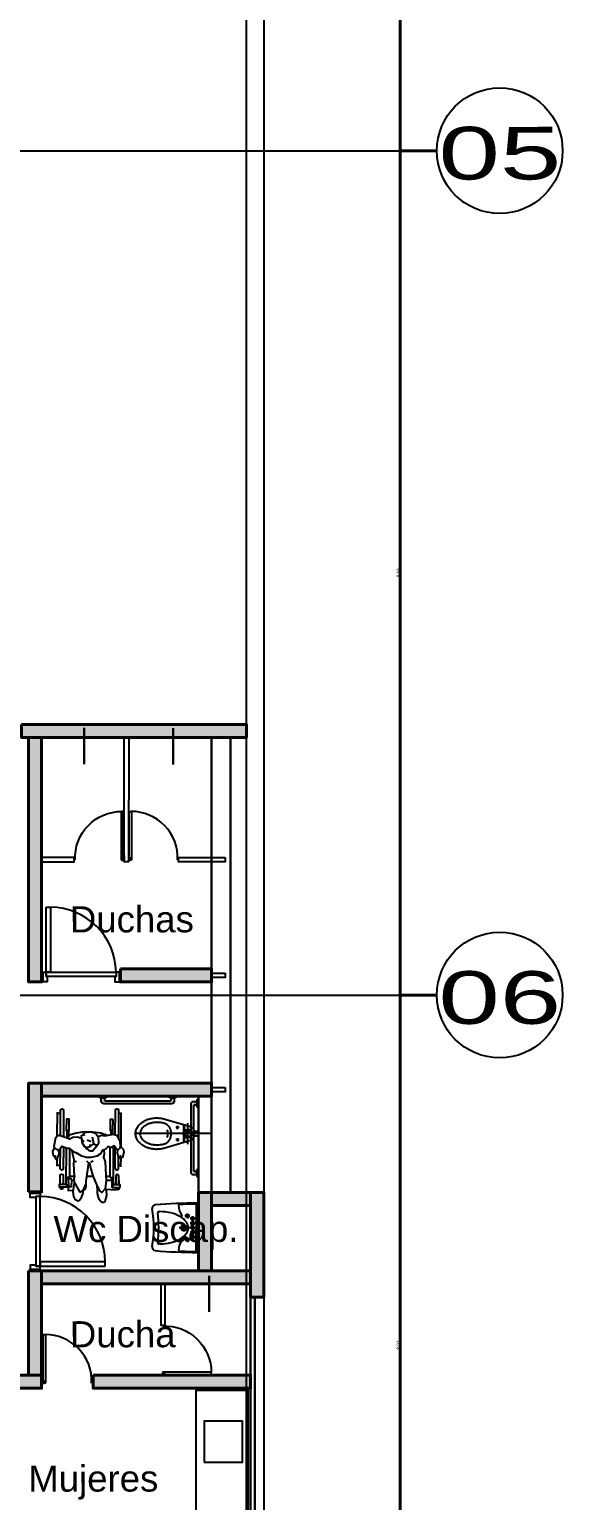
# Model space of a CAD drawing. Header units: millimetres. Extents: x -967 to 876, y -355 to 681.
# Drawn here: x 471.32 to 477.43, y -230.65 to -213.8 of the extents above; entities that cross this region are included whole.
import ezdxf

# ---------------------------------------------------------------- set-up
doc = ezdxf.new("R2010")
doc.units = ezdxf.units.MM
doc.linetypes.add('Center', pattern=[50.8, 31.75, -6.35, 6.35, -6.35])
doc.linetypes.add('HIDDEN', pattern=[9.525, 6.35, -3.175])
doc.layers.get('Defpoints').update_dxf_attribs({"color": 8})
for name, color, linetype in [('_ACHU3', 253, 'Continuous'), ('A-HATCH CONCRETO', 8, 'Continuous'), ('A_ACHU5', 255, 'Continuous'), ('A_METAL  PROY', 177, 'Continuous'), ('A_MUEBLES FIJOS', 252, 'Continuous'), ('AMOBLAMIENTO', 8, 'Continuous'), ('AREA PARQUEO', 8, 'Continuous'), ('EJE-ESTRUCTURA', 8, 'Center'), ('F-2', 8, 'Continuous'), ('JCA_TEXTO1', 2, 'Continuous'), ('JCA_TEXTO2', 3, 'Continuous'), ('MUEBLE', 8, 'Continuous')]:
    doc.layers.add(name, color=color, linetype=linetype)
doc.layers.add('DIM-25', color=8, linetype='Continuous', plot=False)
doc.layers.add('JCA_COTAS', color=8, linetype='Continuous', plot=False)
for name, color, linetype, lineweight in [('Muro', 9, 'Continuous', 40), ('TEXTOS', 8, 'Continuous', 20), ('Vidrio', 8, 'Continuous', 30)]:
    doc.layers.add(name, color=color, linetype=linetype, lineweight=lineweight)
doc.styles.add('ROMANS', font='arial.ttf')
doc.styles.get("Standard").update_dxf_attribs({"font": 'arial.ttf'})
doc.styles.add('style2', font='arial.ttf', dxfattribs={"width": 1.5})
doc.dimstyles.new('1-10', dxfattribs={"dimscale": 10, "dimtxt": 0.0037, "dimasz": 0.001, "dimexe": 0.0018, "dimexo": 0.0018, "dimgap": 0.0005, "dimtad": 1, "dimzin": 4, "dimdsep": 46, "dimtxsty": 'ROMANS', "dimblk": 'ARCHTICK', "dimcen": 0.003, "dimdle": 0.0015, "dimclrd": 1, "dimclre": 1, "dimclrt": 4, "dimadec": 0, "dimazin": 0, "dimtfac": 1, "dimtix": 1, "dimtmove": 2, "dimatfit": 3, "dimldrblk": 'flecha', "dimfxl": 1, "dimtolj": 1, "dimtzin": 4, "dimarcsym": 0})

# ---------------------------------------------------------------- blocks, each defined once
blk = doc.blocks.new('DISCAPACITADO PLANTA')
for points in [[(0.292, 0.896), (0.291, 0.925), (0.27, 0.989), (0.252, 1.015), (0.235, 1.019), (0.208, 1.004), (0.189, 0.969), (0.182, 0.914), (0.187, 0.861), (0.195, 0.807)], [(0.674, 0.894), (0.554, 0.889), (0.559, 0.898), (0.564, 0.956), (0.545, 1.023), (0.529, 1.038), (0.516, 1.038), (0.495, 1.022), (0.478, 1), (0.458, 0.933), (0.46, 0.891), (0.46, 0.891), (0.455, 0.848)], [(0.126, 0.862), (0.023, 0.862), (0.024, 0.827), (0.102, 0.827)], [(0.102, 0.827), (0.114, 0.862)], [(0.127, 0.853), (0.162, 0.853), (0.164, 0.781), (0.156, 0.765), (0.142, 0.763), (0.125, 0.771), (0.127, 0.846), (0.124, 0.898), (0.184, 0.895)], [(0.327, 0.825), (0.299, 0.891), (0.263, 0.916), (0.23, 0.866), (0.208, 0.824), (0.198, 0.799), (0.193, 0.764), (0.199, 0.735), (0.198, 0.734), (0.188, 0.594), (0.192, 0.547), (0.192, 0.547), (0.182, 0.502), (0.17, 0.442)], [(0.293, 0.895), (0.314, 0.888), (0.325, 0.851), (0.331, 0.793), (0.359, 0.581), (0.368, 0.582), (0.38, 0.639), (0.407, 0.73), (0.433, 0.796), (0.433, 0.796), (0.462, 0.865), (0.487, 0.905), (0.511, 0.921), (0.551, 0.875), (0.561, 0.789), (0.558, 0.726)], [(0.554, 0.889), (0.551, 0.875)], [(0.627, 0.864), (0.717, 0.865)], [(0.641, 0.393), (0.639, 0.829), (0.627, 0.864), (0.628, 0.752)], [(0.639, 0.829), (0.716, 0.83), (0.716, 0.83), (0.717, 0.865)], [(0.674, 0.894), (0.671, 0.864)], [(0.102, 0.827), (0.104, 0.412)], [(0.139, 0.415), (0.138, 0.744), (0.127, 0.75), (0.113, 0.75), (0.102, 0.744)], [(0.125, 0.771), (0.127, 0.75)], [(0.138, 0.736), (0.199, 0.735)], [(0.164, 0.781), (0.195, 0.776)], [(0.338, 0.734), (0.408, 0.735)], [(0.531, 0.435), (0.535, 0.481), (0.535, 0.481), (0.529, 0.515), (0.529, 0.515), (0.547, 0.571), (0.555, 0.719), (0.555, 0.719), (0.56, 0.735), (0.56, 0.735), (0.604, 0.736)], [(0.627, 0.783), (0.56, 0.784)], [(0.639, 0.747), (0.629, 0.752), (0.614, 0.752), (0.604, 0.746), (0.605, 0.406)], [(0.669, 0.829), (0.672, 0.786)], [(-0.02, 0.529), (-0.046, 0.5), (-0.053, 0.45), (-0.032, 0.408), (-0.035, 0.39), (-0.018, 0.293), (-0.004, 0.274), (0.02, 0.264), (0.124, 0.299), (0.134, 0.309), (0.178, 0.289), (0.226, 0.284), (0.27, 0.295)], [(0.014, 0.434), (0.015, 0.481), (0.001, 0.518), (-0.001, 0.541), (-0.015, 0.545), (-0.019, 0.539), (-0.022, 0.505), (-0.035, 0.505)], [(-0.003, 0.621), (-0.002, 0.541)], [(-0.003, 0.607), (0.034, 0.607)], [(0.192, 0.56), (0.209, 0.567), (0.219, 0.564)], [(0.698, 0.529), (0.716, 0.524), (0.716, 0.509), (0.723, 0.501), (0.738, 0.523), (0.751, 0.517), (0.764, 0.459), (0.756, 0.43), (0.724, 0.39), (0.716, 0.414), (0.699, 0.429), (0.685, 0.431), (0.65, 0.388), (0.65, 0.388), (0.631, 0.399), (0.608, 0.408), (0.581, 0.395), (0.56, 0.419), (0.536, 0.434), (0.515, 0.441), (0.515, 0.441), (0.495, 0.479), (0.453, 0.506), (0.383, 0.521), (0.335, 0.521), (0.282, 0.505), (0.214, 0.466)], [(0.351, 0.579), (0.336, 0.563)], [(0.412, 0.561), (0.384, 0.573)], [(0.69, 0.43), (0.685, 0.469), (0.698, 0.509)], [(0.697, 0.609), (0.728, 0.609)], [(0.728, 0.627), (0.729, 0.51)], [(-0.032, 0.407), (-0.017, 0.423), (0.021, 0.436), (0.051, 0.392), (0.051, 0.392), (0.111, 0.415), (0.139, 0.415), (0.139, 0.415), (0.144, 0.423), (0.173, 0.444), (0.202, 0.461), (0.225, 0.468)], [(0.315, 0.396), (0.336, 0.423), (0.358, 0.437), (0.38, 0.445), (0.404, 0.443), (0.453, 0.386), (0.474, 0.352), (0.47, 0.29), (0.438, 0.246), (0.386, 0.231), (0.353, 0.23), (0.336, 0.235), (0.314, 0.235), (0.294, 0.256), (0.274, 0.272), (0.276, 0.302), (0.281, 0.346), (0.308, 0.392), (0.322, 0.398), (0.349, 0.401), (0.38, 0.391), (0.419, 0.363), (0.44, 0.376), (0.456, 0.375)], [(0.304, 0.346), (0.278, 0.308)], [(0.364, 0.379), (0.396, 0.379)], [(0.419, 0.362), (0.403, 0.287)], [(0.724, 0.39), (0.718, 0.338), (0.687, 0.272), (0.639, 0.256), (0.539, 0.275)], [(0.729, 0.397), (0.731, 0.007)], [(-0.001, 0.273), (0, 0)], [(0.109, 0.211), (0.108, 0.294)], [(0.128, 0.211), (0.128, 0.291)], [(0.128, 0.264), (0.201, 0.243), (0.288, 0.228), (0.376, 0.223), (0.499, 0.237), (0.583, 0.267)], [(0.298, 0.254), (0.306, 0.271)], [(0.343, 0.319), (0.368, 0.33), (0.384, 0.334)], [(0.549, 0.277), (0.508, 0.269), (0.464, 0.282)], [(0.611, 0.213), (0.611, 0.262)], [(0.63, 0.213), (0.63, 0.258)], [(0, 0.013), (0.036, 0.013)], [(0.731, 0.017), (0.7, 0.016)]]:
    blk.add_lwpolyline(points)
for points in [[(0.127, 0.846), (0.126, 0.862), (0.023, 0.862), (0.024, 0.827), (0.102, 0.827), (0.102, 0.744), (0.113, 0.75), (0.127, 0.75), (0.125, 0.771)], [(0.314, 0.888), (0.293, 0.895), (0.299, 0.891), (0.327, 0.825), (0.325, 0.851)], [(0.135, 0.211), (0.136, 0.082), (0.103, 0.082), (0.103, 0.082), (0.102, 0.211)], [(0.638, 0.084), (0.605, 0.084), (0.605, 0.084), (0.604, 0.213), (0.637, 0.213)]]:
    blk.add_lwpolyline(points, close=True)
for points in [[(0.065, 0.862), (0.065, 0.866), (0.065, 0.866, 1), (0.032, 0.866), (0.032, 0.866), (0.032, 0.862)], [(0.675, 0.865), (0.676, 0.871), (0.676, 0.871, -1), (0.709, 0.87), (0.709, 0.87), (0.709, 0.865)], [(0.032, 0.827), (0.032, 0.728), (0.032, 0.728, 1), (0.066, 0.728), (0.066, 0.728), (0.065, 0.827)], [(0.708, 0.829), (0.703, 0.732), (0.703, 0.732, -1), (0.67, 0.733), (0.67, 0.733), (0.674, 0.829)], [(0.069, 0.399), (0.068, 0.648), (0.068, 0.648, 1), (0.034, 0.647), (0.034, 0.647), (0.035, 0.416)], [(0.698, 0.508), (0.697, 0.647), (0.697, 0.647, 1), (0.663, 0.647), (0.663, 0.647), (0.664, 0.406)], [(0.035, 0.269), (0.036, -0.019), (0.036, -0.019, 1), (0.071, -0.019), (0.071, -0.019), (0.07, 0.281)], [(0.664, 0.265), (0.666, -0.02), (0.666, -0.02, 1), (0.7, -0.02), (0.7, -0.02), (0.699, 0.297)]]:
    blk.add_lwpolyline(points, format="xyb")
blk.add_lwpolyline([(0.676, 0.871), (0.675, 0.864), (0.709, 0.865), (0.709, 0.87, 1)], format="xyb", close=True)
blk = doc.blocks.new('INODORO')
at = {"layer": 'AMOBLAMIENTO', "extrusion": (-1.55665e-06, -4.47371e-06, 1)}
for p, q in [((0.103, 0.17, 13.502), (-0.103, 0.17, 13.502)), ((-0.051, 0.24, 13.502), (-0.089, 0.24, 13.502)), ((-0.07, 0.221, 13.502), (-0.07, 0.259, 13.502)), ((0.051, 0.24, 13.502), (0.089, 0.24, 13.502)), ((0.07, 0.221, 13.502), (0.07, 0.259, 13.502)), ((-0.024, 0.164, 13.502), (-0.101, 0.164, 13.502)), ((0.101, 0.164, 13.502), (0.024, 0.164, 13.502))]:
    blk.add_line(p, q, dxfattribs=at)
at = {"layer": 'AMOBLAMIENTO', "extrusion": (-1.55665e-06, -4.47371e-06, 1), "elevation": 13.502, "flags": 128}
for points in [[(0.167, 0.387), (0.084, 0.101, -0.016701), (0.083, 0.097, -0.022806), (0.08, 0.091, -0.021821), (0.078, 0.086, -0.034751), (0.072, 0.078, -0.036571), (0.065, 0.07, -0.043988), (0.056, 0.062, -0.052185), (0.043, 0.055, -0.082496), (0.021, 0.05, -0.014668), (0.017, 0.05), (-0.017, 0.05, -0.083909), (-0.04, 0.054, -0.098699), (-0.063, 0.068, -0.082496), (-0.078, 0.086, -0.052185), (-0.083, 0.099, -0.009147), (-0.084, 0.101), (-0.167, 0.387, -0.038438), (-0.177, 0.436, -0.03221), (-0.18, 0.478, -0.004356), (-0.18, 0.484, -0.034754), (-0.176, 0.528, -0.021818), (-0.17, 0.556, -0.013779), (-0.166, 0.573, -0.009024), (-0.163, 0.582, -0.022804), (-0.154, 0.603, -0.021821), (-0.144, 0.623, -0.031515), (-0.127, 0.649, -0.003233), (-0.126, 0.651, -0.036571), (-0.107, 0.672, -0.043988), (-0.081, 0.694, -0.02205), (-0.066, 0.703, -0.030103), (-0.051, 0.71, -0.082496), (-0.008, 0.72, -0.014666), (0, 0.72, -0.083908), (0.045, 0.712, -0.043384), (0.066, 0.703, -0.055079), (0.101, 0.678, -0.050815), (0.127, 0.649, -0.03155), (0.144, 0.623, -0.052186), (0.165, 0.575, -0.001468), (0.166, 0.573, -0.042516), (0.177, 0.52, -0.03221), (0.18, 0.478, -0.004357), (0.18, 0.472, -0.034752), (0.176, 0.427, -0.02182), (0.17, 0.4, -0.009707), (0.167, 0.387)], [(0, 0.67, 0.014666), (-0.005, 0.67, 0.082496), (-0.032, 0.664, 0.044795), (-0.046, 0.657, 0.007375), (-0.05, 0.654, 0.043988), (-0.07, 0.638, 0.036571), (-0.084, 0.621, 0.018877), (-0.091, 0.612, 0.015864), (-0.098, 0.601, 0.021821), (-0.106, 0.584, 0.022804), (-0.114, 0.566, 0.01791), (-0.118, 0.551, 0.004894), (-0.12, 0.545, 0.021818), (-0.125, 0.52, 0.034754), (-0.128, 0.478, 0.004356), (-0.129, 0.472, 0.03221), (-0.126, 0.434, 0.03362), (-0.118, 0.394, 0.010353), (-0.116, 0.385, 0.008488), (-0.113, 0.378)], [(0.113, 0.378, 0.000935), (0.114, 0.379, 0.017908), (0.118, 0.394, 0.004894), (0.12, 0.399, 0.02182), (0.125, 0.425, 0.034752), (0.129, 0.467, 0.004357), (0.129, 0.472, 0.03221), (0.126, 0.511, 0.033619), (0.118, 0.551, 0.010353), (0.116, 0.56, 0.052186), (0.098, 0.601, 0.015899), (0.091, 0.612, 0.066511), (0.065, 0.642, 0.040373), (0.046, 0.657, 0.058094), (0.028, 0.665, 0.083908), (0, 0.67)]]:
    blk.add_lwpolyline(points, format="xyb", dxfattribs=at)
at = {"layer": 'AMOBLAMIENTO', "linetype": 'HIDDEN', "ltscale": 0.25, "extrusion": (-1.55665e-06, -4.47371e-06, 1), "elevation": 13.502}
for points in [[(0, -0.15), (0, 0.72)], [(-0.12, 0.12), (0.12, 0.12)]]:
    blk.add_lwpolyline(points, dxfattribs=at)
at = {"layer": 'AMOBLAMIENTO', "extrusion": (-1.55665e-06, -4.47371e-06, 1), "elevation": 13.502}
blk.add_lwpolyline([(0.025, 0.05), (-0.025, 0.05), (-0.025, 0), (0.025, 0)], close=True, dxfattribs=at)
at = {"layer": 'AMOBLAMIENTO', "extrusion": (-1.55665e-06, -4.47371e-06, 1)}
for major_axis, start_param, end_param in [((0.121, -0.042), 3.962815, 6.131668), ((0.0863, -0.03), 4.528683, 5.5658)]:
    blk.add_ellipse((0, 0.438, 13.502), major_axis=major_axis, ratio=1, start_param=start_param, end_param=end_param, dxfattribs=at)
for centre, major_axis in [((-0.07, 0.24, 13.502), (0.00567, -0.00197)), ((0, 0.12, 13.502), (0.0472, -0.0164)), ((0, 0.12, 13.502), (0.0425, -0.0148)), ((0.07, 0.24, 13.502), (0.00567, -0.00197)), ((0, 0.12, 13.502), (0.0331, -0.0115))]:
    blk.add_ellipse(centre, major_axis=major_axis, ratio=1, dxfattribs=at)
blk = doc.blocks.new('BARANADA SANIT 02')
at = {"layer": 'A_ACHU5'}
h = blk.add_hatch(color=256, dxfattribs=at)
edge = h.paths.add_edge_path()
edge.add_arc((0.772, -0.043), 0.01, 270, 360)
edge.add_line((0.782, -0.043), (0.782, -0.02))
edge.add_line((0.782, -0.02), (0.817, -0.02))
edge.add_line((0.817, -0.02), (0.817, -0.03))
edge.add_line((0.817, -0.03), (0.818, -0.03))
edge.add_line((0.818, -0.03), (0.818, -0.059))
edge.add_arc((0.789, -0.059), 0.029, -90, 0, ccw=False)
edge.add_line((0.789, -0.088), (0.513, -0.088))
edge.add_line((0.513, -0.088), (0.011, -0.088))
edge.add_arc((0.011, -0.059), 0.029, 180, 270, ccw=False)
edge.add_line((-0.018, -0.059), (-0.018, -0.03))
edge.add_line((-0.018, -0.03), (-0.018, -0.02))
edge.add_line((-0.018, -0.02), (0.018, -0.02))
edge.add_line((0.018, -0.02), (0.018, -0.043))
edge.add_arc((0.028, -0.043), 0.01, 180, 270)
edge.add_line((0.028, -0.053), (0.513, -0.053))
edge.add_line((0.513, -0.053), (0.772, -0.053))
edge = h.paths.add_edge_path()
edge.add_arc((0.77, -0.01), 0.01, 90, 270, ccw=False)
edge.add_line((0.77, 0), (0.83, 0))
edge.add_arc((0.83, -0.01), 0.01, -90, 90, ccw=False)
edge.add_line((0.83, -0.02), (0.77, -0.02))
edge = h.paths.add_edge_path()
edge.add_arc((-0.03, -0.01), 0.01, 90, 270, ccw=False)
edge.add_line((-0.03, 0), (0.03, 0))
edge.add_arc((0.03, -0.01), 0.01, -90, 90, ccw=False)
edge.add_line((0.03, -0.02), (-0.03, -0.02))
at = {"layer": 'A_METAL  PROY'}
for points in [[(-0.03, -0.02, -1), (-0.03, 0), (0.03, 0), (0.03, 0, -1), (0.03, -0.02), (0.03, -0.02), (-0.03, -0.02)], [(0.77, -0.02, -1), (0.77, 0), (0.83, 0), (0.83, 0, -1), (0.83, -0.02), (0.83, -0.02), (0.77, -0.02)], [(0.772, -0.053, 0.414214), (0.782, -0.043), (0.782, -0.02), (0.817, -0.02), (0.817, -0.03), (0.818, -0.03), (0.818, -0.059, -0.414214), (0.789, -0.088), (0.513, -0.088), (0.011, -0.088, -0.414214), (-0.018, -0.059), (-0.018, -0.03), (-0.018, -0.02), (0.018, -0.02), (0.018, -0.043, 0.414214), (0.028, -0.053), (0.513, -0.053)]]:
    blk.add_lwpolyline(points, format="xyb", close=True, dxfattribs=at)
blk = doc.blocks.new('BARANDA SANIT MINUS')
at = {"layer": 'A_ACHU5'}
h = blk.add_hatch(color=256, dxfattribs=at)
edge = h.paths.add_edge_path()
edge.add_arc((-0.043, 0.028), 0.01, 180, 270)
edge.add_line((-0.043, 0.018), (-0.02, 0.018))
edge.add_line((-0.02, 0.018), (-0.02, -0.017))
edge.add_line((-0.02, -0.017), (-0.03, -0.017))
edge.add_line((-0.03, -0.017), (-0.03, -0.018))
edge.add_line((-0.03, -0.018), (-0.059, -0.018))
edge.add_arc((-0.059, 0.011), 0.029, 180, 270, ccw=False)
edge.add_line((-0.088, 0.011), (-0.088, 0.292))
edge.add_line((-0.088, 0.292), (-0.088, 0.789))
edge.add_arc((-0.059, 0.789), 0.029, 90, 180, ccw=False)
edge.add_line((-0.059, 0.818), (-0.03, 0.818))
edge.add_line((-0.03, 0.818), (-0.02, 0.818))
edge.add_line((-0.02, 0.818), (-0.02, 0.782))
edge.add_line((-0.02, 0.782), (-0.043, 0.782))
edge.add_arc((-0.043, 0.772), 0.01, 90, 180)
edge.add_line((-0.053, 0.772), (-0.053, 0.292))
edge.add_line((-0.053, 0.292), (-0.053, 0.028))
edge = h.paths.add_edge_path()
edge.add_arc((-0.01, 0.83), 0.01, 0, 180, ccw=False)
edge.add_line((0, 0.83), (0, 0.77))
edge.add_arc((-0.01, 0.77), 0.01, -180, 0, ccw=False)
edge.add_line((-0.02, 0.77), (-0.02, 0.83))
edge = h.paths.add_edge_path()
edge.add_arc((-0.01, 0.03), 0.01, 0, 180, ccw=False)
edge.add_line((0, 0.03), (0, -0.03))
edge.add_arc((-0.01, -0.03), 0.01, -180, 0, ccw=False)
edge.add_line((-0.02, -0.03), (-0.02, 0.03))
at = {"layer": 'A_METAL  PROY'}
for points in [[(-0.053, 0.028, 0.414214), (-0.043, 0.018), (-0.02, 0.018), (-0.02, -0.017), (-0.03, -0.017), (-0.03, -0.018), (-0.059, -0.018, -0.414214), (-0.088, 0.011), (-0.088, 0.292), (-0.088, 0.789, -0.414214), (-0.059, 0.818), (-0.03, 0.818), (-0.02, 0.818), (-0.02, 0.782), (-0.043, 0.782, 0.414214), (-0.053, 0.772), (-0.053, 0.292)], [(-0.02, 0.83, -1), (0, 0.83), (0, 0.77), (0, 0.77, -1), (-0.02, 0.77), (-0.02, 0.77), (-0.02, 0.83)], [(-0.02, 0.03, -1), (0, 0.03), (0, -0.03), (0, -0.03, -1), (-0.02, -0.03), (-0.02, -0.03), (-0.02, 0.03)]]:
    blk.add_lwpolyline(points, format="xyb", close=True, dxfattribs=at)
blk = doc.blocks.new('lav discapacitados')
for p, q in [((0.135, 0.125), (0.135, 0.14)), ((0.503, 0.125), (0.503, 0.14)), ((0.183, -0.19), (0.183, -0.162)), ((0.319, -0.15), (0.276, -0.15)), ((0.319, -0.317), (0.319, -0.096)), ((0.319, -0.15), (0.319, -0.122)), ((0.319, -0.15), (0.362, -0.15)), ((0.319, -0.15), (0.319, -0.178)), ((0.456, -0.19), (0.456, -0.162)), ((0.038, -0.307), (0.601, -0.307)), ((0.058, -0.289), (0.319, -0.289)), ((0.183, -0.19), (0.154, -0.19)), ((0.183, -0.19), (0.183, -0.218)), ((0.183, -0.19), (0.211, -0.19)), ((0.215, -0.251), (0.187, -0.251)), ((0.215, -0.251), (0.215, -0.223)), ((0.215, -0.251), (0.243, -0.251)), ((0.215, -0.251), (0.215, -0.28)), ((0.267, -0.251), (0.239, -0.251)), ((0.267, -0.251), (0.267, -0.223)), ((0.267, -0.251), (0.295, -0.251)), ((0.267, -0.251), (0.267, -0.28)), ((0.319, -0.251), (0.291, -0.251)), ((0.319, -0.251), (0.319, -0.223)), ((0.319, -0.251), (0.348, -0.251)), ((0.319, -0.251), (0.319, -0.28)), ((0.58, -0.289), (0.319, -0.289)), ((0.371, -0.251), (0.343, -0.251)), ((0.371, -0.251), (0.371, -0.223)), ((0.371, -0.251), (0.4, -0.251)), ((0.371, -0.251), (0.371, -0.28)), ((0.424, -0.251), (0.395, -0.251)), ((0.424, -0.251), (0.424, -0.223)), ((0.424, -0.251), (0.452, -0.251)), ((0.424, -0.251), (0.424, -0.28)), ((0.456, -0.19), (0.427, -0.19)), ((0.456, -0.19), (0.484, -0.19)), ((0.456, -0.19), (0.456, -0.218))]:
    blk.add_line(p, q)
blk.add_lwpolyline([(0.135, 0.125, 0.057771), (0.15, -0.005, 0.071436), (0.189, -0.104, 0.106424), (0.255, -0.178, 0.158971), (0.319, -0.199, 0.158971)], format="xyb")
for centre, radius in [((0.319, -0.15), 0.0325), ((0.319, -0.15), 0.023), ((0.319, -0.251), 0.0174)]:
    blk.add_circle(centre, radius)
at = {"linetype": 'Continuous'}
for centre in [(0.183, -0.19), (0.215, -0.251), (0.267, -0.251), (0.371, -0.251), (0.424, -0.251), (0.456, -0.19)]:
    blk.add_circle(centre, 0.0174, dxfattribs=at)
for centre, radius, start, end in [((5.796, -0.307), 5.759, 175.151, 180), ((0.097, 0.176), 0.0385, 79.4854, 175.151), ((0.319, 1.375), 1.181, 259.4854, 280.5146), ((0.542, 0.176), 0.0385, 4.849, 100.5146), ((-5.158, -0.307), 5.759, 0, 4.849), ((0.145, 0.14), 0.0102, 81.9935, 180), ((0.319, 1.375), 1.237, 261.9935, 278.0065), ((-0.066, 0.125), 0.57, 346.7746, 0), ((0.493, 0.14), 0.0102, 0, 98.0065), ((5.796, -0.307), 5.748, 177.9207, 179.7162), ((0.062, -0.099), 0.0102, 88.9603, 177.9207), ((0.058, -0.307), 0.218, 56.4295, 88.9603), ((0.185, -0.117), 0.0102, 236.4295, 31.5913), ((0.244, 0.012), 0.236, 306.1312, 330.4303), ((0.454, -0.117), 0.0102, 148.4087, 303.5705), ((0.124, 0.08), 0.374, 330.4303, 346.7746), ((0.58, -0.307), 0.218, 91.0397, 123.5705), ((0.576, -0.099), 0.0102, 2.0793, 91.0397), ((-5.158, -0.307), 5.748, 0.2838, 2.0793), ((0.058, -0.279), 0.0102, 179.7162, 270), ((0.319, -0.091), 0.109, 270, 306.1312), ((0.58, -0.279), 0.0102, 270, 0.2838)]:
    blk.add_arc(centre, radius, start, end)
blk = doc.blocks.new('_ArchTick')
at = {"color": 0, "linetype": 'ByBlock', "const_width": 0.15}
blk.add_lwpolyline([(-0.5, -0.5), (0.5, 0.5)], dxfattribs=at)
blk = doc.blocks.new('*D35')
at = {"layer": 'Defpoints', "color": 0, "transparency": 16777216}
for p in [(1984.533, -5885.999), (1984.114, -5893.999), (1984.533, -5893.999)]:
    blk.add_point(p, dxfattribs=at)
at = {"layer": 'JCA_COTAS', "color": 1, "lineweight": -2, "transparency": 16777216}
for p, q in [((1984.515, -5885.999), (1984.096, -5885.999)), ((1984.114, -5885.984), (1984.114, -5894.014)), ((1984.515, -5893.999), (1984.096, -5893.999))]:
    blk.add_line(p, q, dxfattribs=at)
at = {"layer": 'JCA_COTAS', "color": 1, "lineweight": -2, "transparency": 16777216, "xscale": 0.01, "yscale": 0.01, "zscale": 0.01}
for p, rotation in [((1984.114, -5885.999), 90), ((1984.114, -5893.999), 270)]:
    blk.add_blockref('_ArchTick', p, dxfattribs=dict(at, rotation=rotation))
at = {"layer": 'JCA_COTAS', "color": 4, "transparency": 16777216, "insert": (1984.091, -5889.999), "char_height": 0.037, "attachment_point": 5, "rotation": 90, "style": 'ROMANS'}
blk.add_mtext('\\A1;8.00', dxfattribs=at)
blk = doc.blocks.new('flecha')
at = {"layer": '_ACHU3', "linetype": 'Continuous', "lineweight": 0}
h = blk.add_hatch(color=255, dxfattribs=at)
h.dxf.hatch_style = 1
h.paths.add_polyline_path([(0, 0), (2.4, 0.4), (2.4, 0), (4, 0), (4, 0), (2.4, 0), (2.4, -0.4)])
at = {"layer": '_ACHU3', "linetype": 'Continuous', "lineweight": 0, "flags": 128}
blk.add_lwpolyline([(0, 0), (2.4, 0.4), (2.4, 0), (2.4, 0), (4, 0), (4, 0), (2.4, 0), (2.4, -0.4), (0, 0)], dxfattribs=at)
blk = doc.blocks.new('*D36')
at = {"layer": 'Defpoints', "color": 0, "transparency": 16777216}
for p in [(1984.533, -5893.999), (1984.114, -5903.674), (1984.533, -5903.674)]:
    blk.add_point(p, dxfattribs=at)
at = {"layer": 'JCA_COTAS', "color": 1, "lineweight": -2, "transparency": 16777216}
for p, q in [((1984.515, -5893.999), (1984.096, -5893.999)), ((1984.114, -5893.984), (1984.114, -5903.689)), ((1984.515, -5903.674), (1984.096, -5903.674))]:
    blk.add_line(p, q, dxfattribs=at)
at = {"layer": 'JCA_COTAS', "color": 1, "lineweight": -2, "transparency": 16777216, "xscale": 0.01, "yscale": 0.01, "zscale": 0.01}
for p, rotation in [((1984.114, -5893.999), 90), ((1984.114, -5903.674), 270)]:
    blk.add_blockref('_ArchTick', p, dxfattribs=dict(at, rotation=rotation))
at = {"layer": 'JCA_COTAS', "color": 4, "transparency": 16777216, "insert": (1984.091, -5898.836), "char_height": 0.037, "attachment_point": 5, "rotation": 90, "style": 'ROMANS'}
blk.add_mtext('\\A1;9.68', dxfattribs=at)
blk = doc.blocks.new('*D37')
at = {"layer": 'Defpoints', "color": 0, "transparency": 16777216}
for p in [(1984.533, -5903.674), (1984.114, -5911.699), (1984.533, -5911.699)]:
    blk.add_point(p, dxfattribs=at)
at = {"layer": 'JCA_COTAS', "color": 1, "lineweight": -2, "transparency": 16777216}
for p, q in [((1984.515, -5903.674), (1984.096, -5903.674)), ((1984.114, -5903.659), (1984.114, -5911.714)), ((1984.515, -5911.699), (1984.096, -5911.699))]:
    blk.add_line(p, q, dxfattribs=at)
at = {"layer": 'JCA_COTAS', "color": 1, "lineweight": -2, "transparency": 16777216, "xscale": 0.01, "yscale": 0.01, "zscale": 0.01}
for p, rotation in [((1984.114, -5903.674), 90), ((1984.114, -5911.699), 270)]:
    blk.add_blockref('_ArchTick', p, dxfattribs=dict(at, rotation=rotation))
at = {"layer": 'JCA_COTAS', "color": 4, "transparency": 16777216, "insert": (1984.091, -5907.686), "char_height": 0.037, "attachment_point": 5, "rotation": 90, "style": 'ROMANS'}
blk.add_mtext('\\A1;8.02', dxfattribs=at)
blk = doc.blocks.new('PUERTA BAÑOS')
at = {"layer": 'AMOBLAMIENTO'}
for p, q in [((0, 0), (-0.005, 0)), ((0, -0.06), (0, 0)), ((-0.03, -0.005), (-0.03, -0.02)), ((-0.005, 0), (-0.025, 0)), ((-0.025, -0.025), (-0.005, -0.025)), ((-0.005, -0.025), (-0.005, 0)), ((-0.005, 0), (-0.005, -0.06)), ((-0.005, -0.06), (0, -0.06))]:
    blk.add_line(p, q, dxfattribs=at)
blk.add_lwpolyline([(-0.008, 0.002), (-0.008, -0.628, -0.414214), (-0.013, -0.633), (-0.033, -0.633, -0.414214), (-0.038, -0.628), (-0.038, -0.003, -0.414214), (-0.033, 0.002)], format="xyb", close=True, dxfattribs=at)
blk.add_circle((-0.022, -0.013), 0.0025, dxfattribs=at)
at = {"layer": 'AMOBLAMIENTO', "ltscale": 0.1}
blk.add_arc((-0.034, -0.026), 0.607, 177.5483, 270.1437, dxfattribs=at)
at = {"layer": 'AMOBLAMIENTO'}
for centre, start, end in [((-0.025, -0.005), 90, 180), ((-0.025, -0.02), 180, 270)]:
    blk.add_arc(centre, 0.005, start, end, dxfattribs=at)
blk = doc.blocks.new('Estructura cubierta')
at = {"layer": 'EJE-ESTRUCTURA'}
for p, q in [((1953.163, -5893.999), (1984.533, -5893.999)), ((1952.87, -5903.674), (1984.533, -5903.674))]:
    blk.add_line(p, q, dxfattribs=at)
at = {"layer": 'JCA_TEXTO1', "linetype": 'Continuous'}
for centre in [(1985.253, -5893.999), (1985.253, -5903.674)]:
    blk.add_circle(centre, 0.72, dxfattribs=at)
at = {"layer": 'JCA_TEXTO2', "style": 'style2', "width": 1.5}
for s, p in [('05', (1984.552, -5894.329)), ('06', (1984.551, -5904.004))]:
    blk.add_text(s, height=0.6031, rotation=0.0293, dxfattribs=at).set_placement(p)
at = {"layer": 'JCA_COTAS'}
for base, p1, p2, picture, middle in [((1984.114, -5893.999), (1984.533, -5885.999), (1984.533, -5893.999), '*D35', (1984.091, -5889.999)), ((1984.11448, -5903.67384), (1984.53317, -5893.99883), (1984.53317, -5903.67384), '*D36', (1984.09059, -5898.83633)), ((1984.11448, -5911.69883), (1984.53317, -5903.67384), (1984.53317, -5911.69883), '*D37', (1984.09059, -5907.68634))]:
    dim = blk.add_linear_dim(base=base, p1=p1, p2=p2, angle=90, dimstyle='1-10', dxfattribs=at)
    dim.commit()
    dim.dimension.update_dxf_attribs({"geometry": picture, "text_midpoint": middle})

msp = doc.modelspace()

# ---------------------------------------------------------------- hatches: boundary and pattern name
at = {"layer": 'A-HATCH CONCRETO', "ltscale": 0.01}
h = msp.add_hatch(color=256, dxfattribs=at)
h.dxf.hatch_style = 1
h.paths.add_polyline_path([(467.105, -227.124), (466.955, -227.124), (466.954, -225.799), (467.105, -225.799)])
h.paths.add_polyline_path([(466.954, -226.111), (466.954, -225.961), (466.321, -225.961), (466.321, -226.111)])
h.paths.add_polyline_path([(464.867, -226.111), (464.867, -225.961), (465.521, -225.961), (465.521, -226.111)])
h.paths.add_polyline_path([(463.503, -226.111), (463.503, -225.961), (464.067, -225.961), (464.067, -226.111)])
h.paths.add_polyline_path([(462.353, -227.124), (462.203, -227.124), (462.203, -226.111), (462.353, -226.111)])
h.paths.add_polyline_path([(462.203, -227.124), (467.105, -227.124), (467.105, -227.274), (462.203, -227.274)])
h.paths.add_polyline_path([(463.806, -227.124), (463.656, -227.124), (463.656, -226.111), (463.806, -226.111)])
h.paths.add_polyline_path([(465.455, -227.124), (465.305, -227.124), (465.305, -226.111), (465.455, -226.111)])
h.paths.add_polyline_path([(467.086, -224.897), (467.086, -224.76), (466.936, -224.76), (466.936, -224.897)])
h.paths.add_polyline_path([(468.805, -224.61), (465.154, -224.61), (465.154, -224.76), (468.805, -224.76)])
h.paths.add_polyline_path([(465.154, -224.61), (465.154, -220.886), (465.304, -220.886), (465.304, -224.61)])
h.paths.add_polyline_path([(462.205, -223.661), (464.253, -223.661), (464.253, -223.811), (463.303, -223.811), (463.303, -224.611), (463.153, -224.61), (463.153, -223.811), (462.205, -223.811)])
h.paths.add_polyline_path([(470.026, -221.76), (465.304, -221.76), (465.304, -221.91), (470.026, -221.91)])
h.paths.add_polyline_path([(466.614, -221.76), (466.614, -220.729), (466.764, -220.729), (466.764, -221.76)])
h.paths.add_polyline_path([(463.053, -220.886), (463.053, -220.736), (465.304, -220.736), (465.304, -220.886)])
h.paths.add_polyline_path([(469.876, -221.76), (469.876, -215.236), (470.026, -215.236), (470.026, -221.76)])
h.paths.add_polyline_path([(471.229, -221.76), (473.804, -221.76), (473.804, -221.91), (471.229, -221.91)])
h.paths.add_polyline_path([(471.309, -221.91), (471.309, -224.71), (471.459, -224.71), (471.459, -221.91)])
h.paths.add_polyline_path([(472.362, -224.56), (473.405, -224.56), (473.405, -224.71), (472.362, -224.71)])
h.paths.add_polyline_path([(471.459, -225.869), (473.405, -225.869), (473.405, -226.019), (471.459, -226.019)])
h.paths.add_polyline_path([(471.309, -227.117), (471.309, -225.869), (471.459, -225.869), (471.459, -227.117)])
h.paths.add_polyline_path([(473.405, -227.124), (473.405, -228.02), (473.255, -228.02), (473.255, -227.124)])
h.paths.add_polyline_path([(473.405, -227.124), (473.852, -227.124), (473.852, -227.274), (473.405, -227.274)])
h.paths.add_polyline_path([(474.002, -227.124), (474.002, -228.324), (473.852, -228.324), (473.852, -227.124)])
h.paths.add_polyline_path([(471.459, -228.02), (473.852, -228.02), (473.852, -228.17), (471.459, -228.17)])
h.paths.add_polyline_path([(471.309, -228.02), (471.309, -229.216), (471.459, -229.216), (471.459, -228.02)])
h.paths.add_polyline_path([(470.846, -229.216), (471.459, -229.216), (471.459, -229.366), (470.846, -229.366)])
h.paths.add_polyline_path([(469.649, -227.124), (469.651, -230.736), (469.801, -230.736), (469.799, -227.124)])
h.paths.add_polyline_path([(469.943, -229.216), (469.8, -229.216), (469.8, -229.366), (469.943, -229.366)])
h.paths.add_polyline_path([(472.05, -229.216), (473.852, -229.216), (473.852, -229.366), (472.05, -229.366)])
h.paths.add_polyline_path([(473.436, -231.532), (473.436, -233.036), (473.286, -233.036), (473.286, -231.532)])
h.paths.add_polyline_path([(473.436, -231.532), (473.852, -231.532), (473.852, -231.682), (473.436, -231.682)])
h.paths.add_polyline_path([(474.002, -231.532), (474.002, -233.036), (473.852, -233.036), (473.852, -231.532)])
h.paths.add_polyline_path([(470.201, -233.036), (474.002, -233.036), (474.002, -233.186), (470.201, -233.186)])
h.paths.add_polyline_path([(469.701, -233.186), (469.701, -233.136), (470.201, -233.136), (470.201, -233.186)])
h.paths.add_polyline_path([(469.701, -233.186), (469.651, -233.186), (469.651, -230.736), (469.701, -230.736)])

# ---------------------------------------------------------------- linework, layer by layer
at = {"layer": 'AMOBLAMIENTO'}
for points in [[(472.456, -221.91), (472.455, -223.334), (472.405, -223.334), (472.405, -221.99), (472.405, -221.99), (472.406, -221.91)], [(471.459, -223.335), (471.831, -223.334), (471.831, -223.284), (471.459, -223.285), (471.459, -223.285), (471.459, -223.285)], [(473.405, -223.335), (473.028, -223.334), (473.028, -223.284), (473.405, -223.285), (473.405, -223.285), (473.405, -223.285)], [(472.823, -228.17), (472.824, -228.642), (472.874, -228.642), (472.874, -228.25), (472.874, -228.25), (472.873, -228.17)], [(473.826, -231.516), (473.826, -229.392), (473.226, -229.392), (473.226, -231.516)], [(473.321, -230.212), (473.759, -230.212), (473.759, -229.745), (473.321, -229.745)]]:
    msp.add_lwpolyline(points, close=True, dxfattribs=at)
at = {"layer": 'AREA PARQUEO'}
for points in [[(457.263, -178.73), (442.409, -178.73), (442.41, -233.186), (457.263, -233.186), (457.263, -230.826), (459.862, -230.826), (459.862, -233.186), (467.105, -233.186), (467.105, -230.826), (469.701, -230.826), (469.701, -233.186), (474.002, -233.186), (474.002, -232.425), (474.006, -232.425), (474.004, -178.736), (459.862, -178.736), (459.862, -180.407), (457.263, -180.407), (457.263, -178.73)], [(473.804, -227.124), (473.804, -178.88), (470.876, -178.88), (470.876, -179.111)]]:
    msp.add_lwpolyline(points, dxfattribs=at)
msp.add_lwpolyline([(457.063, -178.93), (442.609, -178.93), (442.61, -232.986), (457.063, -232.986), (457.063, -230.626), (460.062, -230.626), (460.062, -232.986), (466.905, -232.986), (466.905, -230.626), (469.901, -230.626), (469.901, -232.986), (473.802, -232.986), (473.802, -232.225), (473.806, -232.225), (473.804, -178.886), (460.012, -178.886), (460.012, -180.606), (457.063, -180.607)], close=True, dxfattribs=at)
at = {"layer": 'DIM-25'}
for centre, start, end in [((471.56, -224.606), 0.5133, 89.956), ((471.435, -227.919), 0.044, 89.4867)]:
    msp.add_arc(centre, 0.751, start, end, dxfattribs=at)
at = {"layer": 'F-2'}
for points in [[(473.562, -223.285), (473.562, -223.336), (473.405, -223.336), (473.405, -223.285)], [(471.51, -224.65), (471.51, -224.599), (472.311, -224.599), (472.311, -224.65)], [(473.562, -224.609), (473.562, -224.66), (473.405, -224.66), (473.405, -224.609)], [(473.562, -225.919), (473.562, -225.969), (473.405, -225.969), (473.405, -225.919)], [(471.391, -227.969), (471.442, -227.969), (471.442, -227.168), (471.391, -227.168)]]:
    msp.add_lwpolyline(points, close=True, dxfattribs=at)
for points in [[(471.459, -224.612), (471.472, -224.612), (471.472, -224.699), (471.459, -224.699)], [(471.523, -224.65), (471.523, -224.711), (471.472, -224.711), (471.472, -224.599), (471.51, -224.599), (471.51, -224.65), (471.523, -224.65)], [(472.298, -224.65), (472.298, -224.711), (472.349, -224.711), (472.349, -224.599), (472.311, -224.599), (472.311, -224.65), (472.298, -224.65)], [(472.362, -224.612), (472.349, -224.612), (472.349, -224.699), (472.362, -224.699)], [(471.391, -227.181), (471.329, -227.181), (471.329, -227.13), (471.442, -227.13), (471.442, -227.168), (471.391, -227.168), (471.391, -227.181)], [(471.429, -227.117), (471.429, -227.13), (471.342, -227.13), (471.342, -227.117)], [(471.391, -227.956), (471.329, -227.956), (471.329, -228.007), (471.442, -228.007), (471.442, -227.969), (471.391, -227.969), (471.391, -227.956)], [(471.429, -228.02), (471.429, -228.007), (471.342, -228.007), (471.342, -228.02)]]:
    msp.add_lwpolyline(points, dxfattribs=at)
at = {"layer": 'MUEBLE', "linetype": 'HIDDEN'}
for points in [[(471.561, -224.599), (471.51, -224.599), (471.51, -223.855), (471.561, -223.855)], [(471.442, -227.918), (471.442, -227.969), (472.186, -227.969), (472.186, -227.918)]]:
    msp.add_lwpolyline(points, close=True, dxfattribs=at)
at = {"layer": 'Muro'}
for points in [[(471.229, -221.76), (473.804, -221.76), (473.804, -221.91), (471.229, -221.91)], [(471.309, -221.91), (471.309, -224.71), (471.459, -224.71), (471.459, -221.91)], [(472.362, -224.56), (473.405, -224.56), (473.405, -224.71), (472.362, -224.71)], [(471.309, -227.117), (471.309, -225.869), (471.459, -225.869), (471.459, -227.117)], [(471.459, -225.869), (473.405, -225.869), (473.405, -226.019), (471.459, -226.019)], [(473.405, -227.124), (473.405, -228.02), (473.255, -228.02), (473.255, -227.124)], [(473.405, -227.124), (473.852, -227.124), (473.852, -227.274), (473.405, -227.274)], [(474.002, -227.124), (474.002, -228.324), (473.852, -228.324), (473.852, -227.124)], [(471.309, -228.02), (471.309, -229.216), (471.459, -229.216), (471.459, -228.02)], [(471.459, -228.02), (473.852, -228.02), (473.852, -228.17), (471.459, -228.17)], [(470.846, -229.216), (471.459, -229.216), (471.459, -229.366), (470.846, -229.366)], [(472.05, -229.216), (473.852, -229.216), (473.852, -229.366), (472.05, -229.366)]]:
    msp.add_lwpolyline(points, close=True, dxfattribs=at)
at = {"layer": 'Vidrio'}
for p, q in [((471.945, -221.8), (471.945, -222.214)), ((472.964, -221.804), (472.964, -222.219)), ((473.376, -228.078), (473.376, -228.492))]:
    msp.add_line(p, q, dxfattribs=at)
for points in [[(473.405, -227.124), (473.622, -227.124), (473.622, -221.91), (473.405, -221.91)], [(473.405, -227.124), (473.405, -226.019), (473.255, -226.019), (473.255, -227.124)], [(473.852, -231.532), (473.902, -231.532), (473.902, -228.324), (473.852, -228.324)]]:
    msp.add_lwpolyline(points, close=True, dxfattribs=at)

# ---------------------------------------------------------------- block references
at = {"xscale": -1, "rotation": 270}
msp.add_blockref('BARANADA SANIT 02', (473.255, -226.901), dxfattribs=at)
at = {"layer": 'A_METAL  PROY', "rotation": 90.00000000000001}
msp.add_blockref('BARANDA SANIT MINUS', (472.96, -226.019), dxfattribs=at)
at = {"layer": 'A_MUEBLES FIJOS', "xscale": -1, "rotation": 180}
msp.add_blockref('DISCAPACITADO PLANTA', (471.639, -226.202), dxfattribs=at)
at = {"layer": 'A_MUEBLES FIJOS', "rotation": 90.00000000000001}
msp.add_blockref('INODORO', (473.255, -226.449, -13.502), dxfattribs=at)
at = {"layer": 'AMOBLAMIENTO', "linetype": 'HIDDEN', "ltscale": 0.0003, "yscale": 0.8784798838123716, "zscale": 0.8784798838123716}
for p, xscale, rotation in [((472.405, -223.313), -0.8784798838123716, 179.9996933002926), ((472.454, -223.313), 0.8784798838123716, 180.0003066997074), ((471.469, -229.307), 0.8784798838123716, 180.0003066997074), ((472.846, -229.216), -0.8784798838123716, 89.9996933002926)]:
    msp.add_blockref('PUERTA BAÑOS', p, dxfattribs=dict(at, xscale=xscale, rotation=rotation))
at = {"layer": 'AMOBLAMIENTO', "rotation": 90.00000137059364}
msp.add_blockref('lav discapacitados', (472.938, -227.847), dxfattribs=at)
at = {"layer": 'Muro'}
msp.add_blockref('Estructura cubierta', (-1508.547, 5678.813), dxfattribs=at)

# ---------------------------------------------------------------- texts
at = {"layer": 'TEXTOS'}
for s, p in [('Duchas', (471.782, -224.144)), ('Wc Discap.', (471.595, -227.692)), ('Ducha', (471.782, -228.898)), ('Wc Mujeres', (470.584, -230.553))]:
    msp.add_text(s, height=0.3, rotation=0.0669, dxfattribs=at).set_placement(p)

doc.saveas('drawing.dxf')
